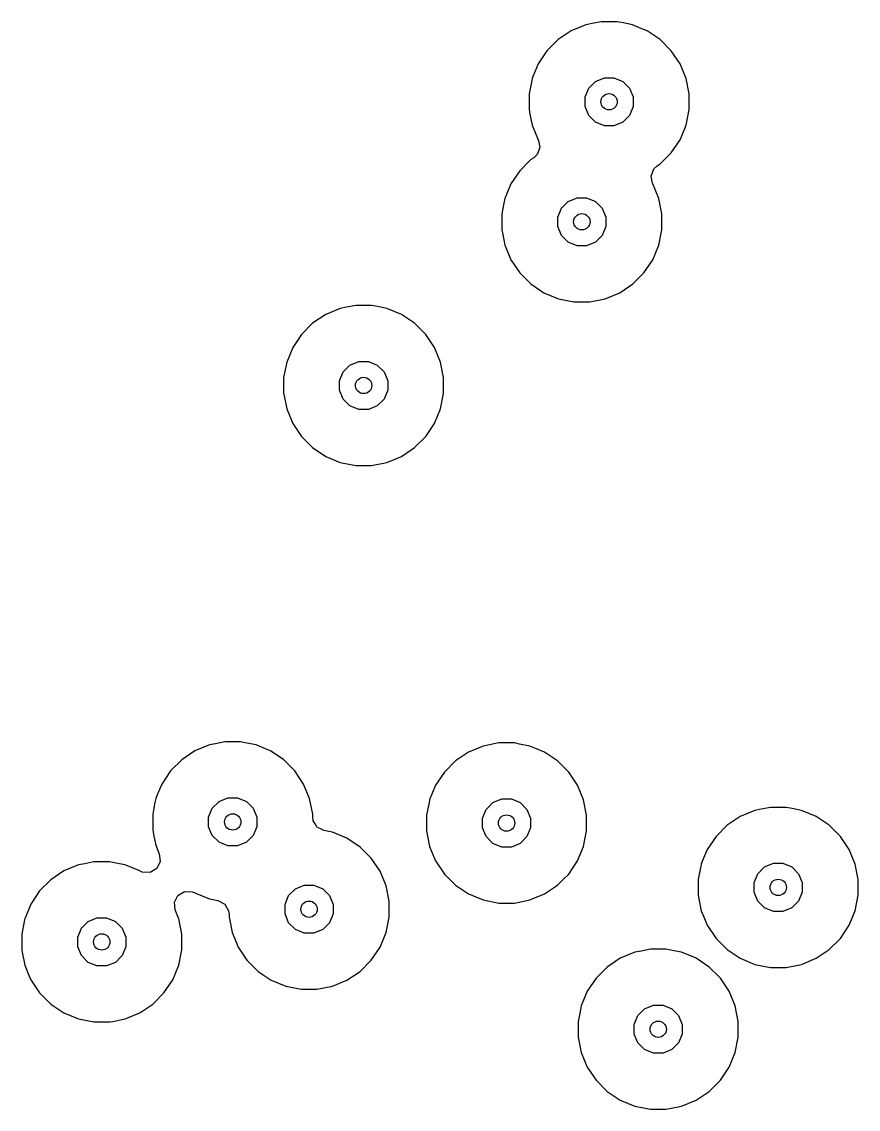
# Model space of a CAD drawing. Extents: x 2.09 to 4.51, y -4.8 to -2.93.
# Drawn here: x 2.6522 to 2.9541, y -4.3163 to -3.9239 of the extents above; entities that cross this region are included whole.
import ezdxf

# ---------------------------------------------------------------- set-up
doc = ezdxf.new("R2010")
doc.units = 0
doc.header["$MEASUREMENT"] = 0
doc.layers.add('BLACK', color=7, linetype='CONTINUOUS')

msp = doc.modelspace()

# ---------------------------------------------------------------- linework, layer by layer
at = {"layer": 'BLACK', "linetype": 'CONTINUOUS'}
for p, q in [((2.86133, -3.92388), (2.858, -3.92454)), ((2.86702, -3.92388), (2.86133, -3.92388)), ((2.86133, -3.92388), (2.86133, -3.92388)), ((2.86924, -3.92432), (2.86702, -3.92388)), ((2.86702, -3.92388), (2.86702, -3.92388)), ((2.85049, -3.92716), (2.84576, -3.93032)), ((2.85575, -3.92499), (2.85049, -3.92716)), ((2.858, -3.92454), (2.85575, -3.92499)), ((2.85575, -3.92499), (2.85575, -3.92499)), ((2.85575, -3.92499), (2.85575, -3.92499)), ((2.8726, -3.92499), (2.86924, -3.92432)), ((2.87598, -3.92639), (2.8726, -3.92499)), ((2.87785, -3.92716), (2.87598, -3.92639)), ((2.88258, -3.93032), (2.87785, -3.92716)), ((2.84576, -3.93033), (2.84174, -3.93435)), ((2.84576, -3.93032), (2.84576, -3.93033)), ((2.88258, -3.93033), (2.88258, -3.93032)), ((2.8866, -3.93435), (2.88258, -3.93033)), ((2.84174, -3.93435), (2.83858, -3.93908)), ((2.84174, -3.93435), (2.84174, -3.93435)), ((2.88976, -3.93908), (2.8866, -3.93435)), ((2.8866, -3.93435), (2.8866, -3.93435)), ((2.8866, -3.93435), (2.8866, -3.93435)), ((2.83858, -3.93908), (2.83677, -3.94345)), ((2.89194, -3.94433), (2.88976, -3.93908)), ((2.83677, -3.94345), (2.83641, -3.94433)), ((2.83625, -3.94509), (2.8353, -3.94991)), ((2.83641, -3.94433), (2.83625, -3.94509)), ((2.85681, -3.94783), (2.85925, -3.94539)), ((2.85925, -3.94539), (2.86245, -3.94407)), ((2.86245, -3.94407), (2.8659, -3.94407)), ((2.8659, -3.94407), (2.86909, -3.94539)), ((2.86909, -3.94539), (2.87154, -3.94783)), ((2.89305, -3.94991), (2.89194, -3.94433)), ((2.8353, -3.94991), (2.8353, -3.9556)), ((2.85549, -3.95103), (2.85681, -3.94783)), ((2.85549, -3.95448), (2.85549, -3.95103)), ((2.87154, -3.94783), (2.87286, -3.95103)), ((2.87286, -3.95103), (2.87286, -3.95448)), ((2.89305, -3.9556), (2.89305, -3.94991)), ((2.85681, -3.95768), (2.85549, -3.95448)), ((2.87286, -3.95448), (2.87154, -3.95768)), ((2.8353, -3.9556), (2.83562, -3.95724)), ((2.83562, -3.95724), (2.83641, -3.96118)), ((2.85925, -3.96012), (2.85681, -3.95768)), ((2.87154, -3.95768), (2.86909, -3.96012)), ((2.89194, -3.96118), (2.89305, -3.9556)), ((2.83641, -3.96118), (2.83641, -3.96118)), ((2.83641, -3.96118), (2.83858, -3.96643)), ((2.86245, -3.96144), (2.85925, -3.96012)), ((2.8659, -3.96144), (2.86245, -3.96144)), ((2.86909, -3.96012), (2.8659, -3.96144)), ((2.88976, -3.96643), (2.89194, -3.96118)), ((2.83858, -3.96643), (2.8386, -3.96646)), ((2.8386, -3.96646), (2.8386, -3.96648)), ((2.8386, -3.96648), (2.83868, -3.96666)), ((2.83868, -3.96666), (2.83864, -3.96667)), ((2.83864, -3.96667), (2.83917, -3.9692)), ((2.8866, -3.97116), (2.88976, -3.96643)), ((2.83917, -3.9692), (2.83817, -3.97181)), ((2.83592, -3.97363), (2.8319, -3.97765)), ((2.83698, -3.97293), (2.83592, -3.97363)), ((2.83817, -3.97181), (2.83698, -3.97293)), ((2.88258, -3.97519), (2.8866, -3.97116)), ((2.8319, -3.97765), (2.82874, -3.98238)), ((2.8319, -3.97765), (2.8319, -3.97765)), ((2.87934, -3.97962), (2.88034, -3.97701)), ((2.88034, -3.97701), (2.88153, -3.97589)), ((2.88153, -3.97589), (2.88258, -3.97519)), ((2.82874, -3.98238), (2.82714, -3.98624)), ((2.87986, -3.98214), (2.87934, -3.97962)), ((2.87983, -3.98216), (2.87986, -3.98214)), ((2.8799, -3.98234), (2.87983, -3.98216)), ((2.87991, -3.98236), (2.8799, -3.98234)), ((2.87992, -3.98238), (2.87991, -3.98236)), ((2.8821, -3.98764), (2.87992, -3.98238)), ((2.87992, -3.98238), (2.87992, -3.98238)), ((2.82714, -3.98624), (2.82656, -3.98764)), ((2.82622, -3.98938), (2.82545, -3.99322)), ((2.82656, -3.98764), (2.82622, -3.98938)), ((2.84697, -3.99114), (2.84941, -3.9887)), ((2.84941, -3.9887), (2.8526, -3.98737)), ((2.8526, -3.98737), (2.85606, -3.98737)), ((2.85606, -3.98737), (2.85925, -3.9887)), ((2.85925, -3.9887), (2.8617, -3.99114)), ((2.88321, -3.99322), (2.8821, -3.98764)), ((2.82545, -3.99322), (2.82545, -3.99891)), ((2.84564, -3.99433), (2.84697, -3.99114)), ((2.84564, -3.99779), (2.84564, -3.99433)), ((2.8617, -3.99114), (2.86302, -3.99433)), ((2.86302, -3.99433), (2.86302, -3.99779)), ((2.88321, -3.99891), (2.88321, -3.99322)), ((2.84697, -4.00098), (2.84564, -3.99779)), ((2.86302, -3.99779), (2.8617, -4.00098)), ((2.82545, -3.99891), (2.8258, -4.00064)), ((2.8258, -4.00064), (2.82656, -4.00449)), ((2.84941, -4.00343), (2.84697, -4.00098)), ((2.8617, -4.00098), (2.85925, -4.00343)), ((2.8821, -4.00449), (2.88321, -3.99891)), ((2.82656, -4.00449), (2.82751, -4.00678)), ((2.8526, -4.00475), (2.84941, -4.00343)), ((2.85606, -4.00475), (2.8526, -4.00475)), ((2.85925, -4.00343), (2.85606, -4.00475)), ((2.87992, -4.00974), (2.8821, -4.00449)), ((2.82751, -4.00678), (2.82874, -4.00974)), ((2.82874, -4.00974), (2.8319, -4.01447)), ((2.87676, -4.01447), (2.87992, -4.00974)), ((2.8319, -4.01447), (2.8319, -4.01447)), ((2.8319, -4.01447), (2.83592, -4.01849)), ((2.87274, -4.01849), (2.87676, -4.01447)), ((2.83592, -4.01849), (2.83592, -4.01849)), ((2.83592, -4.01849), (2.83592, -4.01849)), ((2.83592, -4.01849), (2.84065, -4.02165)), ((2.84065, -4.02165), (2.84591, -4.02383)), ((2.86275, -4.02383), (2.86801, -4.02165)), ((2.86801, -4.02165), (2.87274, -4.01849)), ((2.84591, -4.02383), (2.85149, -4.02494)), ((2.85149, -4.02494), (2.85149, -4.02494)), ((2.85149, -4.02494), (2.85717, -4.02494)), ((2.85717, -4.02494), (2.86275, -4.02383)), ((2.85717, -4.02494), (2.85717, -4.02494)), ((2.76191, -4.02953), (2.75718, -4.03269)), ((2.76717, -4.02735), (2.76191, -4.02953)), ((2.76942, -4.0269), (2.76717, -4.02735)), ((2.76717, -4.02735), (2.76717, -4.02735)), ((2.76717, -4.02735), (2.76717, -4.02735)), ((2.77275, -4.02624), (2.76942, -4.0269)), ((2.77843, -4.02624), (2.77275, -4.02624)), ((2.77275, -4.02624), (2.77275, -4.02624)), ((2.78064, -4.02668), (2.77843, -4.02624)), ((2.77843, -4.02624), (2.77843, -4.02624)), ((2.78401, -4.02735), (2.78064, -4.02668)), ((2.78927, -4.02953), (2.78401, -4.02735)), ((2.78401, -4.02735), (2.78401, -4.02735)), ((2.794, -4.03269), (2.78927, -4.02953)), ((2.75718, -4.03269), (2.75316, -4.03671)), ((2.75718, -4.03269), (2.75718, -4.03269)), ((2.79802, -4.03671), (2.794, -4.03269)), ((2.794, -4.03269), (2.794, -4.03269)), ((2.75316, -4.03671), (2.75, -4.04144)), ((2.75316, -4.03671), (2.75316, -4.03671)), ((2.80118, -4.04144), (2.79802, -4.03671)), ((2.79802, -4.03671), (2.79802, -4.03671)), ((2.79802, -4.03671), (2.79802, -4.03671)), ((2.75, -4.04144), (2.74782, -4.04669)), ((2.80336, -4.04669), (2.80118, -4.04144)), ((2.74782, -4.04669), (2.74671, -4.05227)), ((2.76823, -4.0502), (2.77067, -4.04775)), ((2.77067, -4.04775), (2.77386, -4.04643)), ((2.77386, -4.04643), (2.77732, -4.04643)), ((2.77732, -4.04643), (2.78051, -4.04775)), ((2.78051, -4.04775), (2.78296, -4.0502)), ((2.80447, -4.05227), (2.80336, -4.04669)), ((2.74671, -4.05227), (2.74671, -4.05796)), ((2.7669, -4.05339), (2.76823, -4.0502)), ((2.7669, -4.05685), (2.7669, -4.05339)), ((2.78296, -4.0502), (2.78428, -4.05339)), ((2.78428, -4.05339), (2.78428, -4.05685)), ((2.80447, -4.05796), (2.80447, -4.05227)), ((2.76823, -4.06004), (2.7669, -4.05685)), ((2.78428, -4.05685), (2.78296, -4.06004)), ((2.74671, -4.05796), (2.74678, -4.05828)), ((2.74678, -4.05828), (2.74782, -4.06354)), ((2.77067, -4.06248), (2.76823, -4.06004)), ((2.78296, -4.06004), (2.78051, -4.06248)), ((2.80336, -4.06354), (2.80447, -4.05796)), ((2.74782, -4.06354), (2.74975, -4.0682)), ((2.77386, -4.06381), (2.77067, -4.06248)), ((2.77732, -4.06381), (2.77386, -4.06381)), ((2.78051, -4.06248), (2.77732, -4.06381)), ((2.80118, -4.0688), (2.80336, -4.06354)), ((2.74975, -4.0682), (2.75, -4.0688)), ((2.75, -4.0688), (2.75316, -4.07353)), ((2.79802, -4.07353), (2.80118, -4.0688)), ((2.75316, -4.07353), (2.75316, -4.07353)), ((2.75316, -4.07353), (2.75718, -4.07755)), ((2.794, -4.07755), (2.79802, -4.07353)), ((2.75718, -4.07755), (2.75718, -4.07755)), ((2.75718, -4.07755), (2.75718, -4.07755)), ((2.75718, -4.07755), (2.76191, -4.08071)), ((2.76191, -4.08071), (2.76717, -4.08289)), ((2.78401, -4.08289), (2.78927, -4.08071)), ((2.78927, -4.08071), (2.794, -4.07755)), ((2.76717, -4.08289), (2.77275, -4.084)), ((2.77275, -4.084), (2.77275, -4.084)), ((2.77275, -4.084), (2.77843, -4.084)), ((2.77843, -4.084), (2.78401, -4.08289)), ((2.77843, -4.084), (2.77843, -4.084)), ((2.71992, -4.18483), (2.71467, -4.18701)), ((2.72217, -4.18438), (2.71992, -4.18483)), ((2.71992, -4.18483), (2.71992, -4.18483)), ((2.71992, -4.18483), (2.71992, -4.18483)), ((2.7255, -4.18372), (2.72217, -4.18438)), ((2.73119, -4.18372), (2.7255, -4.18372)), ((2.7255, -4.18372), (2.7255, -4.18372)), ((2.73341, -4.18416), (2.73119, -4.18372)), ((2.73119, -4.18372), (2.73119, -4.18372)), ((2.73677, -4.18483), (2.73341, -4.18416)), ((2.74015, -4.18623), (2.73677, -4.18483)), ((2.74203, -4.18701), (2.74015, -4.18623)), ((2.81875, -4.18523), (2.81349, -4.18741)), ((2.821, -4.18478), (2.81875, -4.18523)), ((2.81875, -4.18523), (2.81875, -4.18523)), ((2.81875, -4.18523), (2.81875, -4.18523)), ((2.82433, -4.18412), (2.821, -4.18478)), ((2.83002, -4.18412), (2.82433, -4.18412)), ((2.82433, -4.18412), (2.82433, -4.18412)), ((2.83187, -4.18449), (2.83002, -4.18412)), ((2.83002, -4.18412), (2.83002, -4.18412)), ((2.8356, -4.18523), (2.83187, -4.18449)), ((2.83731, -4.18594), (2.8356, -4.18523)), ((2.84085, -4.18741), (2.83731, -4.18594)), ((2.70994, -4.19017), (2.70592, -4.19419)), ((2.71467, -4.18701), (2.70994, -4.19017)), ((2.70994, -4.19017), (2.70994, -4.19017)), ((2.74676, -4.19017), (2.74203, -4.18701)), ((2.75078, -4.19419), (2.74676, -4.19017)), ((2.74676, -4.19017), (2.74676, -4.19017)), ((2.80876, -4.19057), (2.80474, -4.19459)), ((2.81349, -4.18741), (2.80876, -4.19057)), ((2.80876, -4.19057), (2.80876, -4.19057)), ((2.84558, -4.19057), (2.84085, -4.18741)), ((2.8496, -4.19459), (2.84558, -4.19057)), ((2.84558, -4.19057), (2.84558, -4.19057)), ((2.70592, -4.19419), (2.70276, -4.19892)), ((2.70592, -4.19419), (2.70592, -4.19419)), ((2.75394, -4.19892), (2.75078, -4.19419)), ((2.75078, -4.19419), (2.75078, -4.19419)), ((2.75078, -4.19419), (2.75078, -4.19419)), ((2.80474, -4.19459), (2.80158, -4.19932)), ((2.80474, -4.19459), (2.80474, -4.19459)), ((2.85276, -4.19932), (2.8496, -4.19459)), ((2.8496, -4.19459), (2.8496, -4.19459)), ((2.8496, -4.19459), (2.8496, -4.19459)), ((2.70276, -4.19892), (2.70112, -4.20286)), ((2.75611, -4.20418), (2.75394, -4.19892)), ((2.80158, -4.19932), (2.7994, -4.20458)), ((2.85494, -4.20458), (2.85276, -4.19932)), ((2.70029, -4.20561), (2.69947, -4.20975)), ((2.70058, -4.20418), (2.70029, -4.20561)), ((2.70112, -4.20286), (2.70058, -4.20418)), ((2.72098, -4.20768), (2.72343, -4.20523)), ((2.72343, -4.20523), (2.72662, -4.20391)), ((2.72662, -4.20391), (2.73007, -4.20391)), ((2.73007, -4.20391), (2.73327, -4.20523)), ((2.73327, -4.20523), (2.73571, -4.20768)), ((2.75722, -4.20975), (2.75611, -4.20418)), ((2.79919, -4.20564), (2.79829, -4.21015)), ((2.7994, -4.20458), (2.79919, -4.20564)), ((2.7994, -4.20458), (2.7994, -4.20458)), ((2.81981, -4.20808), (2.82225, -4.20563)), ((2.82225, -4.20563), (2.82544, -4.20431)), ((2.82544, -4.20431), (2.8289, -4.20431)), ((2.8289, -4.20431), (2.83209, -4.20563)), ((2.83209, -4.20563), (2.83454, -4.20808)), ((2.85605, -4.21016), (2.85494, -4.20458)), ((2.69947, -4.20975), (2.69947, -4.21544)), ((2.71966, -4.21087), (2.72098, -4.20768)), ((2.73571, -4.20768), (2.73703, -4.21087)), ((2.75722, -4.21015), (2.75722, -4.20975)), ((2.75722, -4.20975), (2.75722, -4.20975)), ((2.75722, -4.21084), (2.75722, -4.21015)), ((2.79829, -4.21015), (2.79829, -4.21584)), ((2.81848, -4.21127), (2.81981, -4.20808)), ((2.83454, -4.20808), (2.83586, -4.21127)), ((2.85605, -4.21584), (2.85605, -4.21016)), ((2.91677, -4.20845), (2.91152, -4.21063)), ((2.91902, -4.208), (2.91677, -4.20845)), ((2.91677, -4.20845), (2.91677, -4.20845)), ((2.91677, -4.20845), (2.91677, -4.20845)), ((2.92235, -4.20734), (2.91902, -4.208)), ((2.92804, -4.20734), (2.92235, -4.20734)), ((2.92235, -4.20734), (2.92235, -4.20734)), ((2.93026, -4.20778), (2.92804, -4.20734)), ((2.92804, -4.20734), (2.92804, -4.20734)), ((2.93362, -4.20845), (2.93026, -4.20778)), ((2.93888, -4.21063), (2.93362, -4.20845)), ((2.71966, -4.21433), (2.71966, -4.21087)), ((2.72098, -4.21752), (2.71966, -4.21433)), ((2.73703, -4.21433), (2.73571, -4.21752)), ((2.73703, -4.21087), (2.73703, -4.21433)), ((2.75736, -4.21198), (2.75722, -4.21084)), ((2.7574, -4.21206), (2.75736, -4.21198)), ((2.75743, -4.21224), (2.7574, -4.21206)), ((2.75811, -4.21331), (2.75743, -4.21224)), ((2.75874, -4.21441), (2.75811, -4.21331)), ((2.81848, -4.21473), (2.81848, -4.21127)), ((2.83586, -4.21127), (2.83586, -4.21473)), ((2.90679, -4.21379), (2.90277, -4.21781)), ((2.91152, -4.21063), (2.90679, -4.21379)), ((2.90679, -4.21379), (2.90679, -4.21379)), ((2.94361, -4.21379), (2.93888, -4.21063)), ((2.94763, -4.21781), (2.94361, -4.21379)), ((2.94361, -4.21379), (2.94361, -4.21379)), ((2.69947, -4.21544), (2.69992, -4.21773)), ((2.69992, -4.21773), (2.70023, -4.21929)), ((2.72343, -4.21996), (2.72098, -4.21752)), ((2.73571, -4.21752), (2.73327, -4.21996)), ((2.75886, -4.21448), (2.75874, -4.21441)), ((2.75894, -4.21459), (2.75886, -4.21448)), ((2.76009, -4.21512), (2.75894, -4.21459)), ((2.76122, -4.21571), (2.76009, -4.21512)), ((2.76308, -4.21608), (2.76122, -4.21571)), ((2.76433, -4.21633), (2.76308, -4.21608)), ((2.76958, -4.2185), (2.76433, -4.21633)), ((2.76433, -4.21633), (2.76433, -4.21633)), ((2.76433, -4.21633), (2.76433, -4.21633)), ((2.79829, -4.21584), (2.79867, -4.21773)), ((2.79867, -4.21773), (2.7994, -4.22142)), ((2.81981, -4.21792), (2.81848, -4.21473)), ((2.82225, -4.22036), (2.81981, -4.21792)), ((2.83454, -4.21792), (2.83209, -4.22036)), ((2.83586, -4.21473), (2.83454, -4.21792)), ((2.85494, -4.22142), (2.85605, -4.21584)), ((2.90277, -4.21781), (2.89961, -4.22254)), ((2.90277, -4.21781), (2.90277, -4.21781)), ((2.95079, -4.22254), (2.94763, -4.21781)), ((2.94763, -4.21781), (2.94763, -4.21781)), ((2.94763, -4.21781), (2.94763, -4.21781)), ((2.70023, -4.21929), (2.70058, -4.22102)), ((2.70058, -4.22102), (2.70186, -4.22413)), ((2.72662, -4.22129), (2.72343, -4.21996)), ((2.73007, -4.22129), (2.72662, -4.22129)), ((2.73327, -4.21996), (2.73007, -4.22129)), ((2.77431, -4.22166), (2.76958, -4.2185)), ((2.77834, -4.22569), (2.77431, -4.22166)), ((2.77431, -4.22166), (2.77431, -4.22166)), ((2.7994, -4.22142), (2.80122, -4.22579)), ((2.82544, -4.22169), (2.82225, -4.22036)), ((2.8289, -4.22169), (2.82544, -4.22169)), ((2.83209, -4.22036), (2.8289, -4.22169)), ((2.85276, -4.22668), (2.85494, -4.22142)), ((2.70186, -4.22413), (2.70216, -4.22691)), ((2.7815, -4.23042), (2.77834, -4.22569)), ((2.77834, -4.22569), (2.77834, -4.22569)), ((2.77834, -4.22569), (2.77834, -4.22569)), ((2.80122, -4.22579), (2.80158, -4.22668)), ((2.89961, -4.22254), (2.89769, -4.22716)), ((2.95297, -4.2278), (2.95079, -4.22254)), ((2.67268, -4.22814), (2.66742, -4.23031)), ((2.67493, -4.22769), (2.67268, -4.22814)), ((2.67268, -4.22814), (2.67268, -4.22814)), ((2.67268, -4.22814), (2.67268, -4.22814)), ((2.67826, -4.22703), (2.67493, -4.22769)), ((2.68395, -4.22703), (2.67826, -4.22703)), ((2.67826, -4.22703), (2.67826, -4.22703)), ((2.68617, -4.22747), (2.68395, -4.22703)), ((2.68395, -4.22703), (2.68395, -4.22703)), ((2.68953, -4.22814), (2.68617, -4.22747)), ((2.68977, -4.22824), (2.68953, -4.22814)), ((2.69478, -4.23031), (2.68977, -4.22824)), ((2.70091, -4.22941), (2.69851, -4.23083)), ((2.70216, -4.22691), (2.70091, -4.22941)), ((2.80158, -4.22668), (2.80474, -4.23141)), ((2.8496, -4.23141), (2.85276, -4.22668)), ((2.89728, -4.22855), (2.89632, -4.23338)), ((2.89743, -4.2278), (2.89728, -4.22855)), ((2.89769, -4.22716), (2.89743, -4.2278)), ((2.91783, -4.2313), (2.92028, -4.22886)), ((2.92028, -4.22886), (2.92347, -4.22753)), ((2.92347, -4.22753), (2.92692, -4.22753)), ((2.92692, -4.22753), (2.93012, -4.22886)), ((2.93012, -4.22886), (2.93256, -4.2313)), ((2.95407, -4.23338), (2.95297, -4.2278)), ((2.66269, -4.23347), (2.65867, -4.2375)), ((2.66742, -4.23031), (2.66269, -4.23347)), ((2.66269, -4.23347), (2.66269, -4.23347)), ((2.69494, -4.2304), (2.69478, -4.23031)), ((2.69572, -4.23073), (2.69494, -4.2304)), ((2.69851, -4.23083), (2.69572, -4.23073)), ((2.78367, -4.23567), (2.7815, -4.23042)), ((2.80474, -4.23141), (2.80474, -4.23141)), ((2.80474, -4.23141), (2.80876, -4.23543)), ((2.84558, -4.23543), (2.84764, -4.23338)), ((2.84764, -4.23338), (2.8496, -4.23141)), ((2.89632, -4.23338), (2.89632, -4.23906)), ((2.91651, -4.23449), (2.91783, -4.2313)), ((2.93256, -4.2313), (2.93388, -4.23449)), ((2.95407, -4.23906), (2.95407, -4.23338)), ((2.65867, -4.2375), (2.65551, -4.24223)), ((2.65867, -4.2375), (2.65867, -4.2375)), ((2.70854, -4.2391), (2.71094, -4.23767)), ((2.71094, -4.23767), (2.71373, -4.23777)), ((2.71373, -4.23777), (2.71451, -4.2381)), ((2.74854, -4.23917), (2.75098, -4.23673)), ((2.75098, -4.23673), (2.75418, -4.23541)), ((2.75418, -4.23541), (2.75763, -4.23541)), ((2.75763, -4.23541), (2.76083, -4.23673)), ((2.76083, -4.23673), (2.76327, -4.23917)), ((2.78478, -4.24125), (2.78367, -4.23567)), ((2.80876, -4.23543), (2.80876, -4.23543)), ((2.80876, -4.23543), (2.80876, -4.23543)), ((2.80876, -4.23543), (2.81349, -4.23859)), ((2.84085, -4.23859), (2.84558, -4.23543)), ((2.91651, -4.23795), (2.91651, -4.23449)), ((2.93388, -4.23449), (2.93388, -4.23795)), ((2.70729, -4.2416), (2.70854, -4.2391)), ((2.70758, -4.24438), (2.70729, -4.2416)), ((2.71451, -4.2381), (2.71467, -4.23819)), ((2.71467, -4.23819), (2.71467, -4.23819)), ((2.71467, -4.23819), (2.71467, -4.23819)), ((2.71467, -4.23819), (2.71992, -4.24037)), ((2.71992, -4.24037), (2.72303, -4.24099)), ((2.72303, -4.24099), (2.72551, -4.24228)), ((2.74722, -4.24237), (2.74854, -4.23917)), ((2.76327, -4.23917), (2.76459, -4.24237)), ((2.78478, -4.24694), (2.78478, -4.24125)), ((2.81349, -4.23859), (2.81875, -4.24077)), ((2.81875, -4.24077), (2.82433, -4.24188)), ((2.83002, -4.24188), (2.8356, -4.24077)), ((2.8356, -4.24077), (2.84085, -4.23859)), ((2.89632, -4.23906), (2.89658, -4.24037)), ((2.89658, -4.24037), (2.89743, -4.24464)), ((2.91783, -4.24114), (2.91651, -4.23795)), ((2.92028, -4.24359), (2.91783, -4.24114)), ((2.93256, -4.24114), (2.93012, -4.24359)), ((2.93388, -4.23795), (2.93256, -4.24114)), ((2.95297, -4.24464), (2.95407, -4.23906)), ((2.65551, -4.24223), (2.6534, -4.24732)), ((2.7088, -4.24732), (2.70758, -4.24438)), ((2.72551, -4.24228), (2.72689, -4.24471)), ((2.72689, -4.24471), (2.72703, -4.24585)), ((2.74722, -4.24582), (2.74722, -4.24237)), ((2.76459, -4.24237), (2.76459, -4.24582)), ((2.82433, -4.24188), (2.82433, -4.24188)), ((2.82433, -4.24188), (2.83002, -4.24188)), ((2.83002, -4.24188), (2.83002, -4.24188)), ((2.89743, -4.24464), (2.8986, -4.24748)), ((2.92347, -4.24491), (2.92028, -4.24359)), ((2.92692, -4.24491), (2.92347, -4.24491)), ((2.93012, -4.24359), (2.92692, -4.24491)), ((2.95079, -4.2499), (2.95297, -4.24464)), ((2.65313, -4.24853), (2.65222, -4.25306)), ((2.65333, -4.24748), (2.65313, -4.24853)), ((2.6534, -4.24732), (2.65333, -4.24748)), ((2.67374, -4.25098), (2.67618, -4.24854)), ((2.67618, -4.24854), (2.67937, -4.24722)), ((2.67937, -4.24722), (2.68283, -4.24722)), ((2.68283, -4.24722), (2.68602, -4.24854)), ((2.68602, -4.24854), (2.68847, -4.25098)), ((2.70887, -4.24748), (2.7088, -4.24732)), ((2.70998, -4.25306), (2.70887, -4.24748)), ((2.72703, -4.24585), (2.72703, -4.24694)), ((2.72703, -4.24694), (2.72715, -4.24756)), ((2.72715, -4.24756), (2.72814, -4.25252)), ((2.74854, -4.24902), (2.74722, -4.24582)), ((2.75098, -4.25146), (2.74854, -4.24902)), ((2.76327, -4.24902), (2.76083, -4.25146)), ((2.76459, -4.24582), (2.76327, -4.24902)), ((2.78367, -4.25252), (2.78478, -4.24694)), ((2.8986, -4.24748), (2.89961, -4.2499)), ((2.65222, -4.25306), (2.65222, -4.25875)), ((2.67241, -4.25418), (2.67374, -4.25098)), ((2.68847, -4.25098), (2.68979, -4.25418)), ((2.70998, -4.25875), (2.70998, -4.25306)), ((2.72814, -4.25252), (2.72909, -4.25481)), ((2.75418, -4.25278), (2.75098, -4.25146)), ((2.75763, -4.25278), (2.75418, -4.25278)), ((2.76083, -4.25146), (2.75763, -4.25278)), ((2.7815, -4.25777), (2.78367, -4.25252)), ((2.89961, -4.2499), (2.90277, -4.25463)), ((2.94763, -4.25463), (2.95079, -4.2499)), ((2.67241, -4.25763), (2.67241, -4.25418)), ((2.68979, -4.25418), (2.68979, -4.25763)), ((2.72909, -4.25481), (2.73031, -4.25777)), ((2.90277, -4.25463), (2.90277, -4.25463)), ((2.90277, -4.25463), (2.90313, -4.25499)), ((2.90313, -4.25499), (2.90313, -4.25499)), ((2.90313, -4.25499), (2.90679, -4.25865)), ((2.94361, -4.25865), (2.94763, -4.25463)), ((2.65222, -4.25875), (2.6524, -4.25963)), ((2.6524, -4.25963), (2.65333, -4.26433)), ((2.67374, -4.26083), (2.67241, -4.25763)), ((2.67618, -4.26327), (2.67374, -4.26083)), ((2.68847, -4.26083), (2.68602, -4.26327)), ((2.68979, -4.25763), (2.68847, -4.26083)), ((2.70887, -4.26433), (2.70998, -4.25875)), ((2.73031, -4.25777), (2.73347, -4.2625)), ((2.77834, -4.2625), (2.7815, -4.25777)), ((2.87347, -4.25963), (2.86821, -4.26181)), ((2.87572, -4.25919), (2.87347, -4.25963)), ((2.87347, -4.25963), (2.87347, -4.25963)), ((2.87347, -4.25963), (2.87347, -4.25963)), ((2.87905, -4.25852), (2.87572, -4.25919)), ((2.88473, -4.25852), (2.87905, -4.25852)), ((2.87905, -4.25852), (2.87905, -4.25852)), ((2.88695, -4.25897), (2.88473, -4.25852)), ((2.88473, -4.25852), (2.88473, -4.25852)), ((2.89031, -4.25963), (2.88695, -4.25897)), ((2.89557, -4.26181), (2.89031, -4.25963)), ((2.90679, -4.25865), (2.91152, -4.26181)), ((2.93888, -4.26181), (2.94361, -4.25865)), ((2.65333, -4.26433), (2.65496, -4.26827)), ((2.67937, -4.26459), (2.67618, -4.26327)), ((2.68283, -4.26459), (2.67937, -4.26459)), ((2.68602, -4.26327), (2.68283, -4.26459)), ((2.70669, -4.26958), (2.70887, -4.26433)), ((2.73347, -4.2625), (2.73347, -4.2625)), ((2.73347, -4.2625), (2.7375, -4.26653)), ((2.77431, -4.26653), (2.77834, -4.2625)), ((2.86348, -4.26497), (2.85946, -4.26899)), ((2.86821, -4.26181), (2.86348, -4.26497)), ((2.86348, -4.26497), (2.86348, -4.26497)), ((2.9003, -4.26497), (2.89557, -4.26181)), ((2.90395, -4.26863), (2.9003, -4.26497)), ((2.91152, -4.26181), (2.91677, -4.26399)), ((2.91677, -4.26399), (2.92235, -4.2651)), ((2.92235, -4.2651), (2.92235, -4.2651)), ((2.92235, -4.2651), (2.92804, -4.2651)), ((2.92804, -4.2651), (2.93362, -4.26399)), ((2.92804, -4.2651), (2.92804, -4.2651)), ((2.93362, -4.26399), (2.93888, -4.26181)), ((2.65496, -4.26827), (2.65551, -4.26958)), ((2.7375, -4.26653), (2.7375, -4.26653)), ((2.7375, -4.26653), (2.7375, -4.26653)), ((2.7375, -4.26653), (2.74223, -4.26969)), ((2.76958, -4.26969), (2.77431, -4.26653)), ((2.85946, -4.26899), (2.8563, -4.27372)), ((2.85946, -4.26899), (2.85946, -4.26899)), ((2.90396, -4.26863), (2.90395, -4.26863)), ((2.90432, -4.26899), (2.90396, -4.26863)), ((2.90748, -4.27372), (2.90432, -4.26899)), ((2.90432, -4.26899), (2.90432, -4.26899)), ((2.90432, -4.26899), (2.90432, -4.26899)), ((2.65551, -4.26958), (2.65867, -4.27431)), ((2.70353, -4.27431), (2.70669, -4.26958)), ((2.74223, -4.26969), (2.74748, -4.27186)), ((2.74748, -4.27186), (2.75306, -4.27297)), ((2.75306, -4.27297), (2.75306, -4.27297)), ((2.75306, -4.27297), (2.75875, -4.27297)), ((2.75875, -4.27297), (2.76433, -4.27186)), ((2.75875, -4.27297), (2.75875, -4.27297)), ((2.76433, -4.27186), (2.76958, -4.26969)), ((2.65867, -4.27431), (2.65867, -4.27431)), ((2.65867, -4.27431), (2.66269, -4.27834)), ((2.69951, -4.27834), (2.70353, -4.27431)), ((2.8563, -4.27372), (2.85439, -4.27834)), ((2.90966, -4.27898), (2.90748, -4.27372)), ((2.66269, -4.27834), (2.66269, -4.27834)), ((2.66269, -4.27834), (2.66269, -4.27834)), ((2.66269, -4.27834), (2.66742, -4.2815)), ((2.69478, -4.2815), (2.69951, -4.27834)), ((2.85384, -4.28037), (2.85301, -4.28456)), ((2.85412, -4.27898), (2.85384, -4.28037)), ((2.85439, -4.27834), (2.85412, -4.27898)), ((2.87452, -4.28248), (2.87697, -4.28004)), ((2.87697, -4.28004), (2.88016, -4.27871)), ((2.88016, -4.27871), (2.88362, -4.27871)), ((2.88362, -4.27871), (2.88681, -4.28004)), ((2.88681, -4.28004), (2.88926, -4.28248)), ((2.91077, -4.28456), (2.90966, -4.27898)), ((2.66742, -4.2815), (2.67268, -4.28367)), ((2.67268, -4.28367), (2.67826, -4.28478)), ((2.67826, -4.28478), (2.67826, -4.28478)), ((2.67826, -4.28478), (2.68395, -4.28478)), ((2.68395, -4.28478), (2.68508, -4.28456)), ((2.68395, -4.28478), (2.68395, -4.28478)), ((2.68508, -4.28456), (2.68953, -4.28367)), ((2.68953, -4.28367), (2.69478, -4.2815)), ((2.85301, -4.28456), (2.85301, -4.29025)), ((2.85301, -4.28456), (2.85301, -4.28456)), ((2.8732, -4.28567), (2.87452, -4.28248)), ((2.88926, -4.28248), (2.89058, -4.28567)), ((2.91077, -4.29025), (2.91077, -4.28456)), ((2.8732, -4.28913), (2.8732, -4.28567)), ((2.89058, -4.28567), (2.89058, -4.28913)), ((2.85301, -4.29025), (2.85412, -4.29583)), ((2.87452, -4.29232), (2.8732, -4.28913)), ((2.87697, -4.29477), (2.87452, -4.29232)), ((2.88926, -4.29232), (2.88681, -4.29477)), ((2.89058, -4.28913), (2.88926, -4.29232)), ((2.90966, -4.29583), (2.91077, -4.29025)), ((2.85412, -4.29583), (2.85412, -4.29583)), ((2.85412, -4.29583), (2.8563, -4.30108)), ((2.88016, -4.29609), (2.87697, -4.29477)), ((2.88362, -4.29609), (2.88016, -4.29609)), ((2.88681, -4.29477), (2.88362, -4.29609)), ((2.90748, -4.30108), (2.90966, -4.29583)), ((2.8563, -4.30108), (2.85946, -4.30581)), ((2.90432, -4.30581), (2.90748, -4.30108)), ((2.85946, -4.30581), (2.85946, -4.30581)), ((2.85946, -4.30581), (2.86348, -4.30983)), ((2.9003, -4.30983), (2.90432, -4.30581)), ((2.86348, -4.30983), (2.86348, -4.30983)), ((2.86348, -4.30983), (2.86348, -4.30983)), ((2.86348, -4.30983), (2.86821, -4.31299)), ((2.89557, -4.31299), (2.9003, -4.30983)), ((2.86821, -4.31299), (2.87347, -4.31517)), ((2.87347, -4.31517), (2.87905, -4.31628)), ((2.87905, -4.31628), (2.87905, -4.31628)), ((2.87905, -4.31628), (2.88473, -4.31628)), ((2.88473, -4.31628), (2.89031, -4.31517)), ((2.88473, -4.31628), (2.88473, -4.31628)), ((2.89031, -4.31517), (2.89557, -4.31299))]:
    msp.add_line(p, q, dxfattribs=at)
at = {"layer": 'BLACK'}
for centre in [(2.86417, -3.95276), (2.85433, -3.99606), (2.77559, -4.05512), (2.72835, -4.2126), (2.82717, -4.213), (2.9252, -4.23622), (2.75591, -4.24409), (2.6811, -4.25591), (2.88189, -4.2874)]:
    msp.add_circle(centre, 0.00295, dxfattribs=at)
at = {"layer": 'WHITE'}
for centre in [(2.86417, -3.95276), (2.85433, -3.99606), (2.77559, -4.05512), (2.72835, -4.2126), (2.82717, -4.213), (2.9252, -4.23622), (2.75591, -4.24409), (2.6811, -4.25591), (2.88189, -4.2874)]:
    msp.add_circle(centre, 0.00295, dxfattribs=at)

doc.saveas('drawing.dxf')
